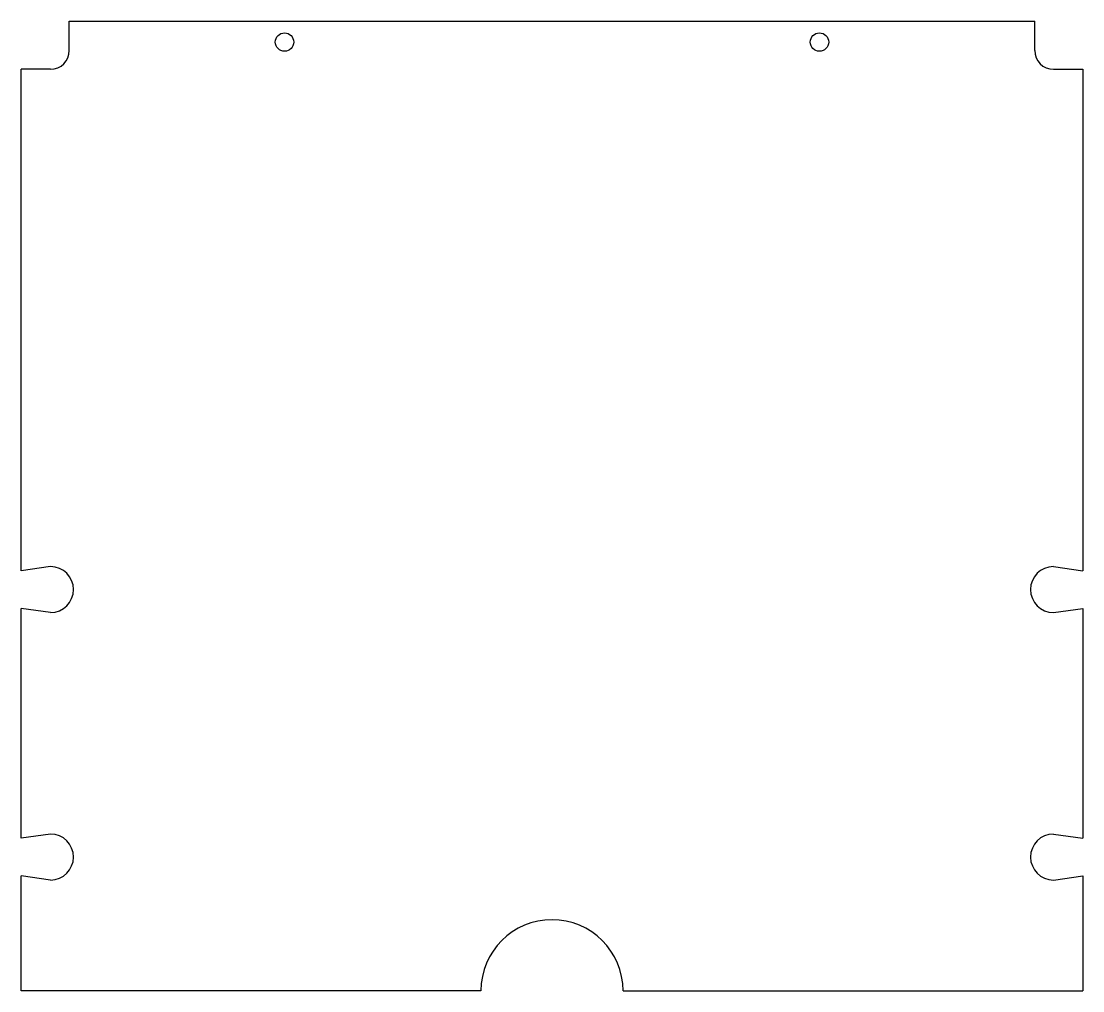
# Model space of a CAD drawing. Header units: millimetres. Extents: x -127 to 127, y -164 to 68.
import ezdxf

# ---------------------------------------------------------------- set-up
doc = ezdxf.new("R2010")
doc.units = ezdxf.units.MM
doc.layers.add('Sketch003', color=7, linetype='CONTINUOUS')

msp = doc.modelspace()

# ---------------------------------------------------------------- linework, layer by layer
at = {"layer": 'Sketch003'}
for p, q in [((-115.5, 61), (-115.5, 68)), ((-115.5, 68), (115.5, 68)), ((115.5, 61), (115.5, 68)), ((-127, -63.5), (-127, 56.5)), ((-120, 56.5), (-127, 56.5)), ((120, 56.5), (127, 56.5)), ((127, 56.5), (127, -63.5)), ((-120, -62.5), (-127, -63.5)), ((120, -62.5), (127, -63.5)), ((-127, -127.5), (-127, -72.5)), ((-120, -73.5), (-127, -72.5)), ((120, -73.5), (127, -72.5)), ((127, -72.5), (127, -127.5)), ((-120, -126.5), (-127, -127.5)), ((120, -126.5), (127, -127.5)), ((-127, -164), (-127, -136.5)), ((-120, -137.5), (-127, -136.5)), ((120, -137.5), (127, -136.5)), ((127, -136.5), (127, -164)), ((-17, -164), (-127, -164)), ((17, -164), (127, -164))]:
    msp.add_line(p, q, dxfattribs=at)
for centre in [(-64, 63), (64, 63)]:
    msp.add_circle(centre, 2.2, dxfattribs=at)
for centre, radius, start, end in [((-120, 61), 4.5, -90, 0), ((120, 61), 4.5, 180, -90), ((-120, -68), 5.5, -90, 90), ((120, -68), 5.5, 90, -90), ((-120, -132), 5.5, -90, 90), ((120, -132), 5.5, 90, -90), ((0, -164), 17, 0, 180)]:
    msp.add_arc(centre, radius, start, end, dxfattribs=at)

doc.saveas('drawing.dxf')
